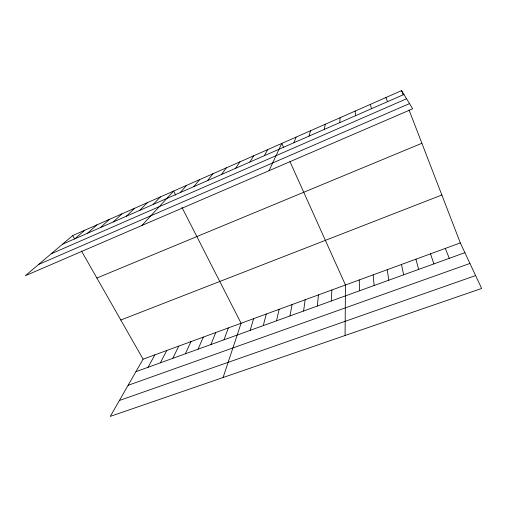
<?xml version="1.0" encoding="UTF-8"?>
<svg xmlns="http://www.w3.org/2000/svg" width="507" height="507" viewBox="0 0 507 507"><rect width="100%" height="100%" fill="white"/><g stroke="black" fill="none" stroke-linecap="round" stroke-linejoin="round"><path stroke-width="0.76" d="M345.077 335.507L345.463 285.004L289.96 161.619M331.274 301.006L331.876 289.985M339.785 122.612L340.108 117.713M317.338 306.044L318.453 294.903M303.573 311.025L305.182 299.77M289.972 315.943L292.064 304.574M324.29 129.405L325.241 124.266M276.537 320.804L279.103 309.327M263.266 325.608L266.289 314.023M309.01 136.11L310.563 130.73M250.147 330.349L253.62 318.662M223.08 377.531L241.098 323.251L181.931 207.35M223.993 339.81L228.346 327.928M293.927 142.727L296.075 137.118M210.956 344.526L215.741 332.548M198.079 349.184L203.282 337.111M185.353 353.791L190.968 341.623M269.027 170.707L281.772 143.418L283.635 147.556M172.773 358.341L178.794 346.085M160.345 362.835L166.759 350.495M264.369 155.687L267.652 149.641M148.063 367.277L154.857 354.856M460.318 242.91L143.088 359.171L110.292 416.38L481.65 288.464L460.318 242.91L409.022 109.905M249.881 162.044L253.715 155.782M235.578 168.318L239.944 161.853M221.464 174.509L226.35 167.842M207.534 180.619L212.927 173.762M193.782 186.652L199.663 179.605M180.2 192.603L186.563 185.378M141.897 225.488L173.622 191.076L175.707 195.157M153.158 204.467L160.459 196.881M139.698 210.373L147.455 202.61M126.408 216.197L134.609 208.276M113.283 221.952L121.921 213.865M100.329 227.637L109.385 219.385M87.534 233.245L97.002 224.842M74.903 238.791L84.77 230.235M72.678 235.565L25.35 275.707L412.692 108.809L401.582 90.62L72.678 235.565L74.599 238.93M62.424 244.26L403.933 94.473M51.169 253.804L406.551 98.757M38.608 264.464L409.517 103.612M96.875 278.032L421.894 143.278M120.793 320.025L441.838 195.005M135.927 371.669L464.887 252.676M128.1 385.314L469.938 263.45M119.411 400.473L475.61 275.574M81.481 251.016L143.088 359.171M385.903 97.528L387.563 101.66M445.336 248.405L449.272 258.323M401.582 90.62L403.211 94.853M430.538 253.83L433.859 263.9M415.924 259.185L418.636 269.401M370.433 104.347L371.416 108.739M401.487 264.477L403.616 274.838M387.228 269.699L388.78 280.206M373.139 274.864L374.134 285.504M355.173 111.077L355.489 115.723M359.216 279.965L359.666 290.733"/></g></svg>
